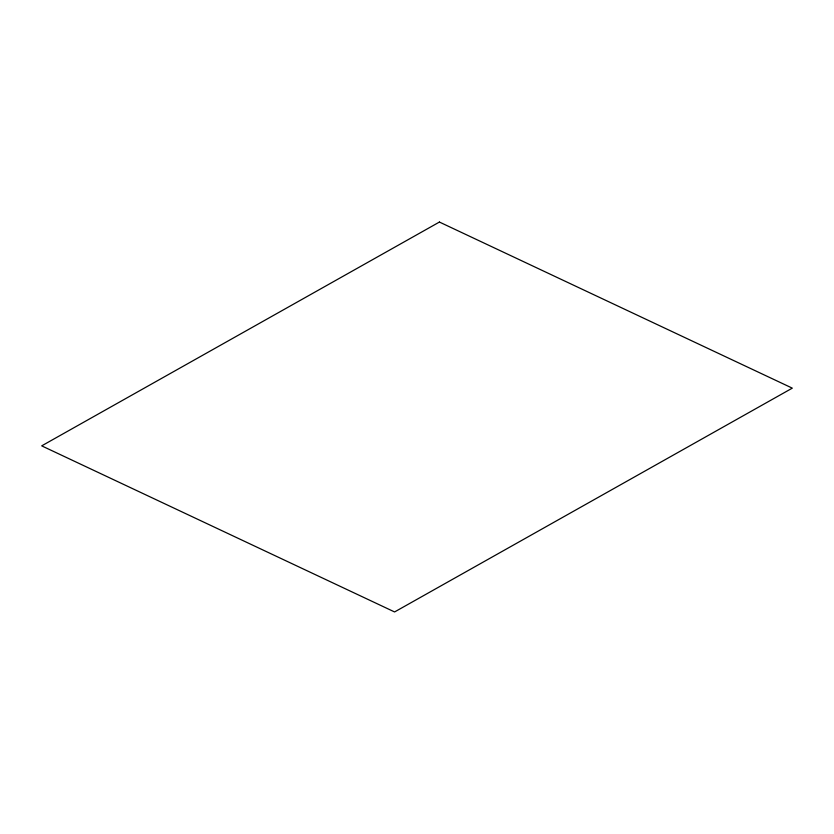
<?xml version="1.0" encoding="UTF-8"?>
<svg xmlns="http://www.w3.org/2000/svg" width="834" height="834" viewBox="0 0 834 834"><rect width="100%" height="100%" fill="white"/><g stroke="black" fill="none" stroke-linecap="round" stroke-linejoin="round"><path stroke-width="1.25" d="M439.414 222.053L41.7 445.856L394.586 611.947L792.3 388.144L439.414 222.053"/></g></svg>
